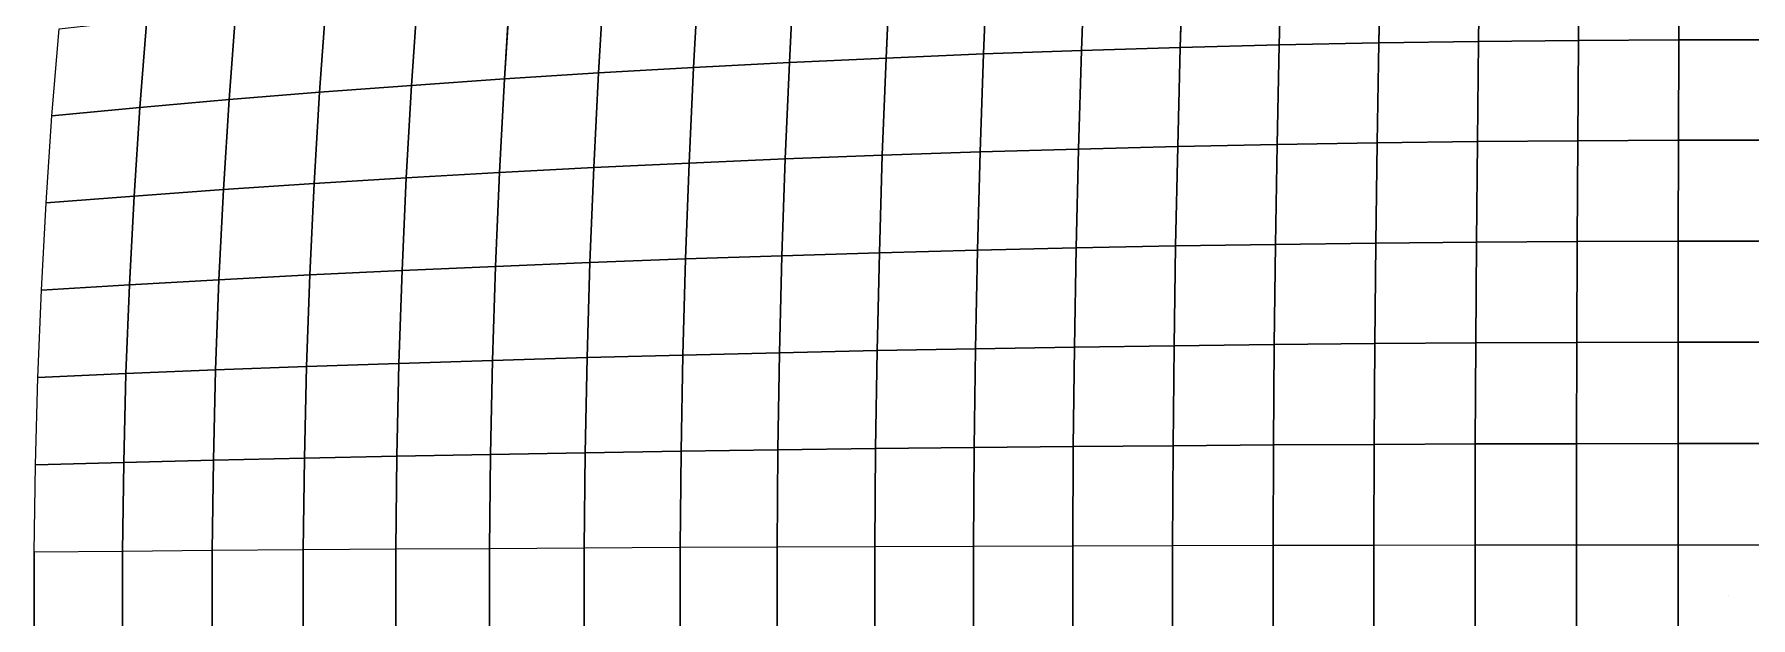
# Model space of a CAD drawing. Header units: millimetres. Extents: x -17.8 to 18.5, y -17.8 to 17.8.
# Drawn here: x -17.84 to 0.23, y -0.23 to 5.92 of the extents above; entities that cross this region are included whole.
import ezdxf

# ---------------------------------------------------------------- set-up
doc = ezdxf.new("R2010")
doc.units = ezdxf.units.MM
doc.linetypes.add('CENTER2', pattern=[28.575, 19.05, -3.175, 3.175, -3.175])
doc.layers.add('tendons upper level', color=50, linetype='Continuous', lineweight=50)
doc.layers.add('Осевые линии', color=80, linetype='Continuous', lineweight=15)
doc.layers.add('Test6 LowerTendons', color=90, linetype='Continuous')
doc.layers.add('Test6 TestBases', color=40, linetype='Continuous')
doc.layers.add('Test6 UpperTendons', color=203, linetype='Continuous', true_color=0xaa38c7)

msp = doc.modelspace()

# ---------------------------------------------------------------- linework, layer by layer
at = {"layer": 'tendons upper level', "linetype": 'CENTER2', "ltscale": 250, "extrusion": (1, 0, 0)}
msp.add_line((0, 0, 54.558334), (0, 0, -54.800534), dxfattribs=at)
at = {"layer": 'tendons upper level', "linetype": 'CENTER2', "ltscale": 250, "extrusion": (-2e-16, -1, 0)}
msp.add_line((0, 0, 54.558334), (0, 0, -54.800534), dxfattribs=at)
msp.add_line((0, 0, 54.558334), (0, 0, -54.800534), dxfattribs=at)
at = {"layer": 'Test6 LowerTendons'}
for p, q in [((-3.664885, 6.870889, 34.122677), (-3.685498, 5.824366, 34.314596)), ((-2.634755, 5.840309, 34.408523), (-2.619939, 6.889486, 34.215033)), ((-1.57283, 6.90189, 34.276635), (-1.581756, 5.850943, 34.471178)), ((-0.524421, 6.908094, 34.307446), (-0.527402, 5.856262, 34.502516)), ((-7.805703, 6.734861, 33.447127), (-7.84787, 5.707795, 33.627811)), ((-6.815168, 5.744821, 33.845948), (-6.778076, 6.778076, 33.661744)), ((-5.744821, 6.815168, 33.845948), (-5.776605, 5.776605, 34.033209)), ((-4.733082, 5.803127, 34.189461), (-4.706802, 6.846111, 33.999623)), ((-10.901844, 5.565559, 32.789816), (-10.846128, 6.568764, 32.62224)), ((-9.840596, 6.630173, 32.927211), (-9.892103, 5.618132, 33.099555)), ((-8.873814, 5.665556, 33.378954), (-8.826832, 6.68555, 33.202231)), ((-13.804657, 6.348773, 31.529705), (-13.870866, 5.377342, 31.680926)), ((-12.892112, 5.44512, 32.08024), (-12.829026, 6.428018, 31.923259)), ((-11.84256, 6.501365, 32.287517), (-11.902143, 5.507874, 32.449962)), ((-15.719954, 6.172803, 30.655789), (-15.791199, 5.226924, 30.794726)), ((-14.837521, 5.304592, 31.252314), (-14.768588, 6.263682, 31.10712)), ((-17.656139, 5.057073, 29.794038), (-17.581541, 5.973935, 29.668155)), ((-16.657892, 6.076198, 30.176023), (-16.731028, 5.144397, 30.30851)), ((-4.755013, 4.755013, 34.347886), (-4.733082, 5.803127, 34.189461)), ((-3.685498, 5.824366, 34.314596), (-3.702701, 4.77258, 34.474775)), ((-2.647123, 4.785766, 34.570027), (-2.634755, 5.840309, 34.408523)), ((-1.581756, 5.850943, 34.471178), (-1.589208, 4.794563, 34.63357)), ((-0.527402, 5.856262, 34.502516), (-0.529892, 4.798963, 34.665353)), ((-9.892103, 5.618132, 33.099555), (-9.935046, 4.602091, 33.243245)), ((-8.912993, 4.64128, 33.526329), (-8.873814, 5.665556, 33.378954)), ((-7.84787, 5.707795, 33.627811), (-7.883041, 4.676193, 33.778521)), ((-6.846111, 4.706802, 33.999623), (-6.815168, 5.744821, 33.845948)), ((-5.776605, 5.776605, 34.033209), (-5.803127, 4.733082, 34.189461)), ((-12.944665, 4.459191, 32.211008), (-12.892112, 5.44512, 32.08024)), ((-11.902143, 5.507874, 32.449962), (-11.951791, 4.51101, 32.585322)), ((-10.948282, 4.558656, 32.929493), (-10.901844, 5.565559, 32.789816)), ((-14.894903, 4.343204, 31.373177), (-14.837521, 5.304592, 31.252314)), ((-13.870866, 5.377342, 31.680926), (-13.925999, 4.403241, 31.806851)), ((-16.731028, 5.144397, 30.30851), (-16.791863, 4.211071, 30.418713)), ((-15.791199, 5.226924, 30.794726), (-15.850484, 4.279131, 30.910339)), ((-17.718166, 4.139084, 29.898704), (-17.656139, 5.057073, 29.794038)), ((-6.870889, 3.664885, 34.122677), (-6.846111, 4.706802, 33.999623)), ((-5.803127, 4.733082, 34.189461), (-5.824366, 3.685498, 34.314596)), ((-4.77258, 3.702701, 34.474775), (-4.755013, 4.755013, 34.347886)), ((-3.702701, 4.77258, 34.474775), (-3.716482, 3.716482, 34.603079)), ((-2.657029, 3.726828, 34.699403), (-2.647123, 4.785766, 34.570027)), ((-1.589208, 4.794563, 34.63357), (-1.595177, 3.73373, 34.763663)), ((-0.529892, 4.798963, 34.665353), (-0.531886, 3.737182, 34.795806)), ((-10.98544, 3.548736, 33.041251), (-10.948282, 4.558656, 32.929493)), ((-9.935046, 4.602091, 33.243245), (-9.969414, 3.582782, 33.35824)), ((-8.944355, 3.613506, 33.644297), (-8.912993, 4.64128, 33.526329)), ((-7.883041, 4.676193, 33.778521), (-7.911201, 3.640881, 33.899181)), ((-14.940767, 3.379956, 31.469782), (-14.894903, 4.343204, 31.373177)), ((-13.925999, 4.403241, 31.806851), (-13.970081, 3.426972, 31.90753)), ((-12.986691, 3.470798, 32.315587), (-12.944665, 4.459191, 32.211008)), ((-11.951791, 4.51101, 32.585322), (-11.991507, 3.511398, 32.693601)), ((-16.791863, 4.211071, 30.418713), (-16.840457, 3.276522, 30.506741)), ((-15.850484, 4.279131, 30.910339), (-15.897856, 3.329792, 31.002718)), ((-17.767695, 3.220194, 29.982283), (-17.718166, 4.139084, 29.898704)), ((-7.911201, 3.640881, 33.899181), (-7.932333, 2.602687, 33.98973)), ((-6.889486, 2.619939, 34.215033), (-6.870889, 3.664885, 34.122677)), ((-5.824366, 3.685498, 34.314596), (-5.840309, 2.634755, 34.408523)), ((-4.785766, 2.647123, 34.570027), (-4.77258, 3.702701, 34.474775)), ((-3.716482, 3.716482, 34.603079), (-3.726828, 2.657029, 34.699403)), ((-2.664466, 2.664466, 34.796535), (-2.657029, 3.726828, 34.699403)), ((-1.595177, 3.73373, 34.763663), (-1.59966, 2.669428, 34.861337)), ((-0.531886, 3.737182, 34.795806), (-0.533383, 2.671911, 34.893752)), ((-13.018203, 2.480498, 32.394001), (-12.986691, 3.470798, 32.315587)), ((-11.991507, 3.511398, 32.693601), (-12.02129, 2.509658, 32.774806)), ((-11.013311, 2.536478, 33.12508), (-10.98544, 3.548736, 33.041251)), ((-9.969414, 3.582782, 33.35824), (-9.995196, 2.560939, 33.44451)), ((-8.967888, 2.583015, 33.732813), (-8.944355, 3.613506, 33.644297)), ((-16.840457, 3.276522, 30.506741), (-16.876859, 2.341035, 30.572685)), ((-15.897856, 3.329792, 31.002718), (-15.93335, 2.379264, 31.071937)), ((-14.975141, 2.415272, 31.542184), (-14.940767, 3.379956, 31.469782)), ((-13.970081, 3.426972, 31.90753), (-14.003125, 2.449027, 31.983004)), ((-17.804788, 2.300619, 30.044876), (-17.767695, 3.220194, 29.982283)), ((-11.031893, 1.522554, 33.180971), (-11.013311, 2.536478, 33.12508)), ((-9.995196, 2.560939, 33.44451), (-10.012388, 1.537286, 33.502037)), ((-8.983581, 1.550584, 33.791842), (-8.967888, 2.583015, 33.732813)), ((-7.932333, 2.602687, 33.98973), (-7.946426, 1.562435, 34.050121)), ((-6.90189, 1.57283, 34.276635), (-6.889486, 2.619939, 34.215033)), ((-5.840309, 2.634755, 34.408523), (-5.850943, 1.581756, 34.471178)), ((-4.794563, 1.589208, 34.63357), (-4.785766, 2.647123, 34.570027)), ((-3.726828, 2.657029, 34.699403), (-3.73373, 1.595177, 34.763663)), ((-2.669428, 1.59966, 34.861337), (-2.664466, 2.664466, 34.796535)), ((-1.59966, 2.669428, 34.861337), (-1.602649, 1.602649, 34.926503)), ((-0.533383, 2.671911, 34.893752), (-0.534382, 1.604145, 34.959101)), ((-15.93335, 2.379264, 31.071937), (-15.956997, 1.427893, 31.118052)), ((-14.998046, 1.449569, 31.590428), (-14.975141, 2.415272, 31.542184)), ((-14.003125, 2.449027, 31.983004), (-14.025147, 1.469891, 32.033302)), ((-13.039207, 1.488841, 32.446265), (-13.018203, 2.480498, 32.394001)), ((-12.02129, 2.509658, 32.774806), (-12.041147, 1.5064, 32.82894)), ((-17.829491, 1.380563, 30.086562), (-17.804788, 2.300619, 30.044876)), ((-16.876859, 2.341035, 30.572685), (-16.901106, 1.404885, 30.61661)), ((-15.009495, 0.483257, 31.614543), (-14.998046, 1.449569, 31.590428)), ((-14.025147, 1.469891, 32.033302), (-14.036156, 0.490043, 32.058446)), ((-13.049708, 0.49637, 32.472396), (-13.039207, 1.488841, 32.446265)), ((-12.041147, 1.5064, 32.82894), (-12.051073, 0.502234, 32.856005)), ((-11.041185, 0.507629, 33.208918), (-11.031893, 1.522554, 33.180971)), ((-10.012388, 1.537286, 33.502037), (-10.020986, 0.512549, 33.530803)), ((-8.991429, 0.51699, 33.821362), (-8.983581, 1.550584, 33.791842)), ((-7.946426, 1.562435, 34.050121), (-7.953474, 0.520949, 34.080323)), ((-6.908094, 0.524421, 34.307446), (-6.90189, 1.57283, 34.276635)), ((-5.850943, 1.581756, 34.471178), (-5.856262, 0.527402, 34.502516)), ((-4.798963, 0.529892, 34.665353), (-4.794563, 1.589208, 34.63357)), ((-3.73373, 1.595177, 34.763663), (-3.737182, 0.531886, 34.795806)), ((-2.671911, 0.533383, 34.893752), (-2.669428, 1.59966, 34.861337)), ((-1.602649, 1.602649, 34.926503), (-1.604145, 0.534382, 34.959101)), ((-0.534382, 1.604145, 34.959101), (-0.534881, 0.534881, 34.99179)), ((-17.841834, 0.460219, 30.107392), (-17.829491, 1.380563, 30.086562)), ((-16.901106, 1.404885, 30.61661), (-16.913224, 0.468338, 30.638561)), ((-15.956997, 1.427893, 31.118052), (-15.968816, 0.47602, 31.1411)), ((-17.841834, -0.460219, 30.107392), (-17.841834, 0.460219, 30.107392)), ((-16.913224, 0.468338, 30.638561), (-16.913224, -0.468338, 30.638561)), ((-15.968816, 0.47602, 31.1411), (-15.968816, -0.47602, 31.1411)), ((-15.009495, -0.483257, 31.614543), (-15.009495, 0.483257, 31.614543)), ((-14.036156, 0.490043, 32.058446), (-14.036156, -0.490043, 32.058446)), ((-13.049708, -0.49637, 32.472396), (-13.049708, 0.49637, 32.472396)), ((-12.051073, 0.502234, 32.856005), (-12.051073, -0.502234, 32.856005)), ((-11.041185, -0.507629, 33.208918), (-11.041185, 0.507629, 33.208918)), ((-10.020986, 0.512549, 33.530803), (-10.020986, -0.512549, 33.530803)), ((-8.991429, -0.51699, 33.821362), (-8.991429, 0.51699, 33.821362)), ((-7.953474, 0.520949, 34.080323), (-7.953474, -0.520949, 34.080323)), ((-6.908094, -0.524421, 34.307446), (-6.908094, 0.524421, 34.307446)), ((-5.856262, 0.527402, 34.502516), (-5.856262, -0.527402, 34.502516)), ((-4.798963, -0.529892, 34.665353), (-4.798963, 0.529892, 34.665353)), ((-3.737182, 0.531886, 34.795806), (-3.737182, -0.531886, 34.795806)), ((-2.671911, -0.533383, 34.893752), (-2.671911, 0.533383, 34.893752)), ((-1.604145, 0.534382, 34.959101), (-1.604145, -0.534382, 34.959101)), ((-0.534881, 0.534881, 34.99179), (-0.534881, -0.534881, 34.99179))]:
    msp.add_line(p, q, dxfattribs=at)
at = {"layer": 'Test6 TestBases'}
for points in [[(-3.685498, 5.824366, 34.314596), (-4.733082, 5.803127, 34.189461), (-4.706802, 6.846111, 33.999623), (-3.664885, 6.870889, 34.122677)], [(-2.634755, 5.840309, 34.408523), (-3.685498, 5.824366, 34.314596), (-3.664885, 6.870889, 34.122677), (-2.619939, 6.889486, 34.215033)], [(-1.581756, 5.850943, 34.471178), (-2.634755, 5.840309, 34.408523), (-2.619939, 6.889486, 34.215033), (-1.57283, 6.90189, 34.276635)], [(-0.527402, 5.856262, 34.502516), (-1.581756, 5.850943, 34.471178), (-1.57283, 6.90189, 34.276635), (-0.524421, 6.908094, 34.307446)], [(0.527402, 5.856262, 34.502516), (-0.527402, 5.856262, 34.502516), (-0.524421, 6.908094, 34.307446), (0.524421, 6.908094, 34.307446)], [(-7.84787, 5.707795, 33.627811), (-8.873814, 5.665556, 33.378954), (-8.826832, 6.68555, 33.202231), (-7.805703, 6.734861, 33.447127)], [(-6.815168, 5.744821, 33.845948), (-7.84787, 5.707795, 33.627811), (-7.805703, 6.734861, 33.447127), (-6.778076, 6.778076, 33.661744)], [(-5.776605, 5.776605, 34.033209), (-6.815168, 5.744821, 33.845948), (-6.778076, 6.778076, 33.661744), (-5.744821, 6.815168, 33.845948)], [(-4.733082, 5.803127, 34.189461), (-5.776605, 5.776605, 34.033209), (-5.744821, 6.815168, 33.845948), (-4.706802, 6.846111, 33.999623)], [(-10.901844, 5.565559, 32.789816), (-11.902143, 5.507874, 32.449962), (-11.84256, 6.501365, 32.287517), (-10.846128, 6.568764, 32.62224)], [(-9.892103, 5.618132, 33.099555), (-10.901844, 5.565559, 32.789816), (-10.846128, 6.568764, 32.62224), (-9.840596, 6.630173, 32.927211)], [(-8.873814, 5.665556, 33.378954), (-9.892103, 5.618132, 33.099555), (-9.840596, 6.630173, 32.927211), (-8.826832, 6.68555, 33.202231)], [(-13.870866, 5.377342, 31.680926), (-14.837521, 5.304592, 31.252314), (-14.768588, 6.263682, 31.10712), (-13.804657, 6.348773, 31.529705)], [(-12.892112, 5.44512, 32.08024), (-13.870866, 5.377342, 31.680926), (-13.804657, 6.348773, 31.529705), (-12.829026, 6.428018, 31.923259)], [(-11.902143, 5.507874, 32.449962), (-12.892112, 5.44512, 32.08024), (-12.829026, 6.428018, 31.923259), (-11.84256, 6.501365, 32.287517)], [(-15.791199, 5.226924, 30.794726), (-16.731028, 5.144397, 30.30851), (-16.657892, 6.076198, 30.176023), (-15.719954, 6.172803, 30.655789)], [(-14.837521, 5.304592, 31.252314), (-15.791199, 5.226924, 30.794726), (-15.719954, 6.172803, 30.655789), (-14.768588, 6.263682, 31.10712)], [(-17.656139, 5.057073, 29.794038), (-17.581541, 5.973935, 29.668155), (-16.657892, 6.076198, 30.176023), (-16.731028, 5.144397, 30.30851)], [(-5.803127, 4.733082, 34.189461), (-5.776605, 5.776605, 34.033209), (-4.733082, 5.803127, 34.189461), (-4.755013, 4.755013, 34.347886)], [(-4.755013, 4.755013, 34.347886), (-4.733082, 5.803127, 34.189461), (-3.685498, 5.824366, 34.314596), (-3.702701, 4.77258, 34.474775)], [(-3.702701, 4.77258, 34.474775), (-3.685498, 5.824366, 34.314596), (-2.634755, 5.840309, 34.408523), (-2.647123, 4.785766, 34.570027)], [(-2.647123, 4.785766, 34.570027), (-2.634755, 5.840309, 34.408523), (-1.581756, 5.850943, 34.471178), (-1.589208, 4.794563, 34.63357)], [(-1.589208, 4.794563, 34.63357), (-1.581756, 5.850943, 34.471178), (-0.527402, 5.856262, 34.502516), (-0.529892, 4.798963, 34.665353)], [(0.529892, 4.798963, 34.665353), (-0.529892, 4.798963, 34.665353), (-0.527402, 5.856262, 34.502516), (0.527402, 5.856262, 34.502516)], [(-10.948282, 4.558656, 32.929493), (-10.901844, 5.565559, 32.789816), (-9.892103, 5.618132, 33.099555), (-9.935046, 4.602091, 33.243245)], [(-9.935046, 4.602091, 33.243245), (-9.892103, 5.618132, 33.099555), (-8.873814, 5.665556, 33.378954), (-8.912993, 4.64128, 33.526329)], [(-8.912993, 4.64128, 33.526329), (-8.873814, 5.665556, 33.378954), (-7.84787, 5.707795, 33.627811), (-7.883041, 4.676193, 33.778521)], [(-7.883041, 4.676193, 33.778521), (-7.84787, 5.707795, 33.627811), (-6.815168, 5.744821, 33.845948), (-6.846111, 4.706802, 33.999623)], [(-6.846111, 4.706802, 33.999623), (-6.815168, 5.744821, 33.845948), (-5.776605, 5.776605, 34.033209), (-5.803127, 4.733082, 34.189461)], [(-13.925999, 4.403241, 31.806851), (-13.870866, 5.377342, 31.680926), (-12.892112, 5.44512, 32.08024), (-12.944665, 4.459191, 32.211008)], [(-12.944665, 4.459191, 32.211008), (-12.892112, 5.44512, 32.08024), (-11.902143, 5.507874, 32.449962), (-11.951791, 4.51101, 32.585322)], [(-11.951791, 4.51101, 32.585322), (-11.902143, 5.507874, 32.449962), (-10.901844, 5.565559, 32.789816), (-10.948282, 4.558656, 32.929493)], [(-15.850484, 4.279131, 30.910339), (-15.791199, 5.226924, 30.794726), (-14.837521, 5.304592, 31.252314), (-14.894903, 4.343204, 31.373177)], [(-14.894903, 4.343204, 31.373177), (-14.837521, 5.304592, 31.252314), (-13.870866, 5.377342, 31.680926), (-13.925999, 4.403241, 31.806851)], [(-17.718166, 4.139084, 29.898704), (-17.656139, 5.057073, 29.794038), (-16.731028, 5.144397, 30.30851), (-16.791863, 4.211071, 30.418713)], [(-16.791863, 4.211071, 30.418713), (-16.731028, 5.144397, 30.30851), (-15.791199, 5.226924, 30.794726), (-15.850484, 4.279131, 30.910339)], [(-6.870889, 3.664885, 34.122677), (-7.911201, 3.640881, 33.899181), (-7.883041, 4.676193, 33.778521), (-6.846111, 4.706802, 33.999623)], [(-5.824366, 3.685498, 34.314596), (-6.870889, 3.664885, 34.122677), (-6.846111, 4.706802, 33.999623), (-5.803127, 4.733082, 34.189461)], [(-4.77258, 3.702701, 34.474775), (-5.824366, 3.685498, 34.314596), (-5.803127, 4.733082, 34.189461), (-4.755013, 4.755013, 34.347886)], [(-3.716482, 3.716482, 34.603079), (-4.77258, 3.702701, 34.474775), (-4.755013, 4.755013, 34.347886), (-3.702701, 4.77258, 34.474775)], [(-2.657029, 3.726828, 34.699403), (-3.716482, 3.716482, 34.603079), (-3.702701, 4.77258, 34.474775), (-2.647123, 4.785766, 34.570027)], [(-1.595177, 3.73373, 34.763663), (-2.657029, 3.726828, 34.699403), (-2.647123, 4.785766, 34.570027), (-1.589208, 4.794563, 34.63357)], [(-0.531886, 3.737182, 34.795806), (-1.595177, 3.73373, 34.763663), (-1.589208, 4.794563, 34.63357), (-0.529892, 4.798963, 34.665353)], [(0.531886, 3.737182, 34.795806), (-0.531886, 3.737182, 34.795806), (-0.529892, 4.798963, 34.665353), (0.529892, 4.798963, 34.665353)], [(-10.98544, 3.548736, 33.041251), (-11.991507, 3.511398, 32.693601), (-11.951791, 4.51101, 32.585322), (-10.948282, 4.558656, 32.929493)], [(-9.969414, 3.582782, 33.35824), (-10.98544, 3.548736, 33.041251), (-10.948282, 4.558656, 32.929493), (-9.935046, 4.602091, 33.243245)], [(-8.944355, 3.613506, 33.644297), (-9.969414, 3.582782, 33.35824), (-9.935046, 4.602091, 33.243245), (-8.912993, 4.64128, 33.526329)], [(-7.911201, 3.640881, 33.899181), (-8.944355, 3.613506, 33.644297), (-8.912993, 4.64128, 33.526329), (-7.883041, 4.676193, 33.778521)], [(-14.940767, 3.379956, 31.469782), (-15.897856, 3.329792, 31.002718), (-15.850484, 4.279131, 30.910339), (-14.894903, 4.343204, 31.373177)], [(-13.970081, 3.426972, 31.90753), (-14.940767, 3.379956, 31.469782), (-14.894903, 4.343204, 31.373177), (-13.925999, 4.403241, 31.806851)], [(-12.986691, 3.470798, 32.315587), (-13.970081, 3.426972, 31.90753), (-13.925999, 4.403241, 31.806851), (-12.944665, 4.459191, 32.211008)], [(-11.991507, 3.511398, 32.693601), (-12.986691, 3.470798, 32.315587), (-12.944665, 4.459191, 32.211008), (-11.951791, 4.51101, 32.585322)], [(-17.767695, 3.220194, 29.982283), (-17.718166, 4.139084, 29.898704), (-16.791863, 4.211071, 30.418713), (-16.840457, 3.276522, 30.506741)], [(-15.897856, 3.329792, 31.002718), (-16.840457, 3.276522, 30.506741), (-16.791863, 4.211071, 30.418713), (-15.850484, 4.279131, 30.910339)], [(-8.967888, 2.583015, 33.732813), (-8.944355, 3.613506, 33.644297), (-7.911201, 3.640881, 33.899181), (-7.932333, 2.602687, 33.98973)], [(-7.932333, 2.602687, 33.98973), (-7.911201, 3.640881, 33.899181), (-6.870889, 3.664885, 34.122677), (-6.889486, 2.619939, 34.215033)], [(-6.889486, 2.619939, 34.215033), (-6.870889, 3.664885, 34.122677), (-5.824366, 3.685498, 34.314596), (-5.840309, 2.634755, 34.408523)], [(-5.840309, 2.634755, 34.408523), (-5.824366, 3.685498, 34.314596), (-4.77258, 3.702701, 34.474775), (-4.785766, 2.647123, 34.570027)], [(-4.785766, 2.647123, 34.570027), (-4.77258, 3.702701, 34.474775), (-3.716482, 3.716482, 34.603079), (-3.726828, 2.657029, 34.699403)], [(-3.726828, 2.657029, 34.699403), (-3.716482, 3.716482, 34.603079), (-2.657029, 3.726828, 34.699403), (-2.664466, 2.664466, 34.796535)], [(-2.664466, 2.664466, 34.796535), (-2.657029, 3.726828, 34.699403), (-1.595177, 3.73373, 34.763663), (-1.59966, 2.669428, 34.861337)], [(-1.59966, 2.669428, 34.861337), (-1.595177, 3.73373, 34.763663), (-0.531886, 3.737182, 34.795806), (-0.533383, 2.671911, 34.893752)], [(-0.533383, 2.671911, 34.893752), (-0.531886, 3.737182, 34.795806), (0.531886, 3.737182, 34.795806), (0.533383, 2.671911, 34.893752)], [(-14.003125, 2.449027, 31.983004), (-13.970081, 3.426972, 31.90753), (-12.986691, 3.470798, 32.315587), (-13.018203, 2.480498, 32.394001)], [(-13.018203, 2.480498, 32.394001), (-12.986691, 3.470798, 32.315587), (-11.991507, 3.511398, 32.693601), (-12.02129, 2.509658, 32.774806)], [(-12.02129, 2.509658, 32.774806), (-11.991507, 3.511398, 32.693601), (-10.98544, 3.548736, 33.041251), (-11.013311, 2.536478, 33.12508)], [(-11.013311, 2.536478, 33.12508), (-10.98544, 3.548736, 33.041251), (-9.969414, 3.582782, 33.35824), (-9.995196, 2.560939, 33.44451)], [(-9.995196, 2.560939, 33.44451), (-9.969414, 3.582782, 33.35824), (-8.944355, 3.613506, 33.644297), (-8.967888, 2.583015, 33.732813)], [(-17.804788, 2.300619, 30.044876), (-17.767695, 3.220194, 29.982283), (-16.840457, 3.276522, 30.506741), (-16.876859, 2.341035, 30.572685)], [(-16.876859, 2.341035, 30.572685), (-16.840457, 3.276522, 30.506741), (-15.897856, 3.329792, 31.002718), (-15.93335, 2.379264, 31.071937)], [(-15.93335, 2.379264, 31.071937), (-15.897856, 3.329792, 31.002718), (-14.940767, 3.379956, 31.469782), (-14.975141, 2.415272, 31.542184)], [(-14.975141, 2.415272, 31.542184), (-14.940767, 3.379956, 31.469782), (-13.970081, 3.426972, 31.90753), (-14.003125, 2.449027, 31.983004)], [(-11.031893, 1.522554, 33.180971), (-12.041147, 1.5064, 32.82894), (-12.02129, 2.509658, 32.774806), (-11.013311, 2.536478, 33.12508)], [(-10.012388, 1.537286, 33.502037), (-11.031893, 1.522554, 33.180971), (-11.013311, 2.536478, 33.12508), (-9.995196, 2.560939, 33.44451)], [(-10.012388, 1.537286, 33.502037), (-9.995196, 2.560939, 33.44451), (-8.967888, 2.583015, 33.732813), (-8.983581, 1.550584, 33.791842)], [(-7.946426, 1.562435, 34.050121), (-8.983581, 1.550584, 33.791842), (-8.967888, 2.583015, 33.732813), (-7.932333, 2.602687, 33.98973)], [(-6.90189, 1.57283, 34.276635), (-7.946426, 1.562435, 34.050121), (-7.932333, 2.602687, 33.98973), (-6.889486, 2.619939, 34.215033)], [(-5.850943, 1.581756, 34.471178), (-6.90189, 1.57283, 34.276635), (-6.889486, 2.619939, 34.215033), (-5.840309, 2.634755, 34.408523)], [(-4.794563, 1.589208, 34.63357), (-5.850943, 1.581756, 34.471178), (-5.840309, 2.634755, 34.408523), (-4.785766, 2.647123, 34.570027)], [(-3.73373, 1.595177, 34.763663), (-4.794563, 1.589208, 34.63357), (-4.785766, 2.647123, 34.570027), (-3.726828, 2.657029, 34.699403)], [(-2.669428, 1.59966, 34.861337), (-3.73373, 1.595177, 34.763663), (-3.726828, 2.657029, 34.699403), (-2.664466, 2.664466, 34.796535)], [(-1.602649, 1.602649, 34.926503), (-2.669428, 1.59966, 34.861337), (-2.664466, 2.664466, 34.796535), (-1.59966, 2.669428, 34.861337)], [(-0.534382, 1.604145, 34.959101), (-1.602649, 1.602649, 34.926503), (-1.59966, 2.669428, 34.861337), (-0.533383, 2.671911, 34.893752)], [(0.534382, 1.604145, 34.959101), (-0.534382, 1.604145, 34.959101), (-0.533383, 2.671911, 34.893752), (0.533383, 2.671911, 34.893752)], [(-15.956997, 1.427893, 31.118052), (-16.901106, 1.404885, 30.61661), (-16.876859, 2.341035, 30.572685), (-15.93335, 2.379264, 31.071937)], [(-14.998046, 1.449569, 31.590428), (-15.956997, 1.427893, 31.118052), (-15.93335, 2.379264, 31.071937), (-14.975141, 2.415272, 31.542184)], [(-14.025147, 1.469891, 32.033302), (-14.998046, 1.449569, 31.590428), (-14.975141, 2.415272, 31.542184), (-14.003125, 2.449027, 31.983004)], [(-13.039207, 1.488841, 32.446265), (-14.025147, 1.469891, 32.033302), (-14.003125, 2.449027, 31.983004), (-13.018203, 2.480498, 32.394001)], [(-12.041147, 1.5064, 32.82894), (-13.039207, 1.488841, 32.446265), (-13.018203, 2.480498, 32.394001), (-12.02129, 2.509658, 32.774806)], [(-17.829491, 1.380563, 30.086562), (-17.804788, 2.300619, 30.044876), (-16.876859, 2.341035, 30.572685), (-16.901106, 1.404885, 30.61661)], [(-15.968816, 0.47602, 31.1411), (-15.956997, 1.427893, 31.118052), (-14.998046, 1.449569, 31.590428), (-15.009495, 0.483257, 31.614543)], [(-15.009495, 0.483257, 31.614543), (-14.998046, 1.449569, 31.590428), (-14.025147, 1.469891, 32.033302), (-14.036156, 0.490043, 32.058446)], [(-14.036156, 0.490043, 32.058446), (-14.025147, 1.469891, 32.033302), (-13.039207, 1.488841, 32.446265), (-13.049708, 0.49637, 32.472396)], [(-13.049708, 0.49637, 32.472396), (-13.039207, 1.488841, 32.446265), (-12.041147, 1.5064, 32.82894), (-12.051073, 0.502234, 32.856005)], [(-12.051073, 0.502234, 32.856005), (-12.041147, 1.5064, 32.82894), (-11.031893, 1.522554, 33.180971), (-11.041185, 0.507629, 33.208918)], [(-11.041185, 0.507629, 33.208918), (-11.031893, 1.522554, 33.180971), (-10.012388, 1.537286, 33.502037), (-10.020986, 0.512549, 33.530803)], [(-10.020986, 0.512549, 33.530803), (-10.012388, 1.537286, 33.502037), (-8.983581, 1.550584, 33.791842), (-8.991429, 0.51699, 33.821362)], [(-8.991429, 0.51699, 33.821362), (-8.983581, 1.550584, 33.791842), (-7.946426, 1.562435, 34.050121), (-7.953474, 0.520949, 34.080323)], [(-7.953474, 0.520949, 34.080323), (-7.946426, 1.562435, 34.050121), (-6.90189, 1.57283, 34.276635), (-6.908094, 0.524421, 34.307446)], [(-6.908094, 0.524421, 34.307446), (-6.90189, 1.57283, 34.276635), (-5.850943, 1.581756, 34.471178), (-5.856262, 0.527402, 34.502516)], [(-5.856262, 0.527402, 34.502516), (-5.850943, 1.581756, 34.471178), (-4.794563, 1.589208, 34.63357), (-4.798963, 0.529892, 34.665353)], [(-4.798963, 0.529892, 34.665353), (-4.794563, 1.589208, 34.63357), (-3.73373, 1.595177, 34.763663), (-3.737182, 0.531886, 34.795806)], [(-3.737182, 0.531886, 34.795806), (-3.73373, 1.595177, 34.763663), (-2.669428, 1.59966, 34.861337), (-2.671911, 0.533383, 34.893752)], [(-2.671911, 0.533383, 34.893752), (-2.669428, 1.59966, 34.861337), (-1.602649, 1.602649, 34.926503), (-1.604145, 0.534382, 34.959101)], [(-1.604145, 0.534382, 34.959101), (-1.602649, 1.602649, 34.926503), (-0.534382, 1.604145, 34.959101), (-0.534881, 0.534881, 34.99179)], [(-0.534881, 0.534881, 34.99179), (-0.534382, 1.604145, 34.959101), (0.534382, 1.604145, 34.959101), (0.534881, 0.534881, 34.99179)], [(-17.841834, 0.460219, 30.107392), (-17.829491, 1.380563, 30.086562), (-16.901106, 1.404885, 30.61661), (-16.913224, 0.468338, 30.638561)], [(-16.913224, 0.468338, 30.638561), (-16.901106, 1.404885, 30.61661), (-15.956997, 1.427893, 31.118052), (-15.968816, 0.47602, 31.1411)], [(-17.841834, 0.460219, 30.107392), (-17.841834, -0.460219, 30.107392), (-16.913224, -0.468338, 30.638561), (-16.913224, 0.468338, 30.638561)], [(-15.968816, 0.47602, 31.1411), (-16.913224, 0.468338, 30.638561), (-16.913224, -0.468338, 30.638561), (-15.968816, -0.47602, 31.1411)], [(-15.009495, 0.483257, 31.614543), (-15.968816, 0.47602, 31.1411), (-15.968816, -0.47602, 31.1411), (-15.009495, -0.483257, 31.614543)], [(-14.036156, 0.490043, 32.058446), (-15.009495, 0.483257, 31.614543), (-15.009495, -0.483257, 31.614543), (-14.036156, -0.490043, 32.058446)], [(-13.049708, 0.49637, 32.472396), (-14.036156, 0.490043, 32.058446), (-14.036156, -0.490043, 32.058446), (-13.049708, -0.49637, 32.472396)], [(-12.051073, 0.502234, 32.856005), (-13.049708, 0.49637, 32.472396), (-13.049708, -0.49637, 32.472396), (-12.051073, -0.502234, 32.856005)], [(-11.041185, 0.507629, 33.208918), (-12.051073, 0.502234, 32.856005), (-12.051073, -0.502234, 32.856005), (-11.041185, -0.507629, 33.208918)], [(-10.020986, 0.512549, 33.530803), (-11.041185, 0.507629, 33.208918), (-11.041185, -0.507629, 33.208918), (-10.020986, -0.512549, 33.530803)], [(-8.991429, 0.51699, 33.821362), (-10.020986, 0.512549, 33.530803), (-10.020986, -0.512549, 33.530803), (-8.991429, -0.51699, 33.821362)], [(-7.953474, 0.520949, 34.080323), (-8.991429, 0.51699, 33.821362), (-8.991429, -0.51699, 33.821362), (-7.953474, -0.520949, 34.080323)], [(-6.908094, 0.524421, 34.307446), (-7.953474, 0.520949, 34.080323), (-7.953474, -0.520949, 34.080323), (-6.908094, -0.524421, 34.307446)], [(-5.856262, 0.527402, 34.502516), (-6.908094, 0.524421, 34.307446), (-6.908094, -0.524421, 34.307446), (-5.856262, -0.527402, 34.502516)], [(-4.798963, 0.529892, 34.665353), (-5.856262, 0.527402, 34.502516), (-5.856262, -0.527402, 34.502516), (-4.798963, -0.529892, 34.665353)], [(-3.737182, 0.531886, 34.795806), (-4.798963, 0.529892, 34.665353), (-4.798963, -0.529892, 34.665353), (-3.737182, -0.531886, 34.795806)], [(-2.671911, 0.533383, 34.893752), (-3.737182, 0.531886, 34.795806), (-3.737182, -0.531886, 34.795806), (-2.671911, -0.533383, 34.893752)], [(-1.604145, 0.534382, 34.959101), (-2.671911, 0.533383, 34.893752), (-2.671911, -0.533383, 34.893752), (-1.604145, -0.534382, 34.959101)], [(-0.534881, 0.534881, 34.99179), (-1.604145, 0.534382, 34.959101), (-1.604145, -0.534382, 34.959101), (-0.534881, -0.534881, 34.99179)], [(0.534881, 0.534881, 34.99179), (-0.534881, 0.534881, 34.99179), (-0.534881, -0.534881, 34.99179), (0.534881, -0.534881, 34.99179)]]:
    msp.add_3dface(points, dxfattribs=at)
at = {"layer": 'Test6 UpperTendons'}
for p, q in [((-4.733082, 5.803127, 34.189461), (-5.776605, 5.776605, 34.033209)), ((-3.685498, 5.824366, 34.314596), (-4.733082, 5.803127, 34.189461)), ((-2.634755, 5.840309, 34.408523), (-3.685498, 5.824366, 34.314596)), ((-1.581756, 5.850943, 34.471178), (-2.634755, 5.840309, 34.408523)), ((-0.527402, 5.856262, 34.502516), (-1.581756, 5.850943, 34.471178)), ((0.527402, 5.856262, 34.502516), (-0.527402, 5.856262, 34.502516)), ((-9.892103, 5.618132, 33.099555), (-10.901844, 5.565559, 32.789816)), ((-8.873814, 5.665556, 33.378954), (-9.892103, 5.618132, 33.099555)), ((-7.84787, 5.707795, 33.627811), (-8.873814, 5.665556, 33.378954)), ((-6.815168, 5.744821, 33.845948), (-7.84787, 5.707795, 33.627811)), ((-5.776605, 5.776605, 34.033209), (-6.815168, 5.744821, 33.845948)), ((-12.892112, 5.44512, 32.08024), (-13.870866, 5.377342, 31.680926)), ((-11.902143, 5.507874, 32.449962), (-12.892112, 5.44512, 32.08024)), ((-10.901844, 5.565559, 32.789816), (-11.902143, 5.507874, 32.449962)), ((-14.837521, 5.304592, 31.252314), (-15.791199, 5.226924, 30.794726)), ((-13.870866, 5.377342, 31.680926), (-14.837521, 5.304592, 31.252314)), ((-16.731028, 5.144397, 30.30851), (-17.656139, 5.057073, 29.794038)), ((-15.791199, 5.226924, 30.794726), (-16.731028, 5.144397, 30.30851)), ((-7.883041, 4.676193, 33.778521), (-6.846111, 4.706802, 33.999623)), ((-6.846111, 4.706802, 33.999623), (-5.803127, 4.733082, 34.189461)), ((-5.803127, 4.733082, 34.189461), (-4.755013, 4.755013, 34.347886)), ((-4.755013, 4.755013, 34.347886), (-3.702701, 4.77258, 34.474775)), ((-3.702701, 4.77258, 34.474775), (-2.647123, 4.785766, 34.570027)), ((-2.647123, 4.785766, 34.570027), (-1.589208, 4.794563, 34.63357)), ((-1.589208, 4.794563, 34.63357), (-0.529892, 4.798963, 34.665353)), ((-0.529892, 4.798963, 34.665353), (0.529892, 4.798963, 34.665353)), ((-11.951791, 4.51101, 32.585322), (-10.948282, 4.558656, 32.929493)), ((-10.948282, 4.558656, 32.929493), (-9.935046, 4.602091, 33.243245)), ((-9.935046, 4.602091, 33.243245), (-8.912993, 4.64128, 33.526329)), ((-8.912993, 4.64128, 33.526329), (-7.883041, 4.676193, 33.778521)), ((-15.850484, 4.279131, 30.910339), (-14.894903, 4.343204, 31.373177)), ((-14.894903, 4.343204, 31.373177), (-13.925999, 4.403241, 31.806851)), ((-13.925999, 4.403241, 31.806851), (-12.944665, 4.459191, 32.211008)), ((-12.944665, 4.459191, 32.211008), (-11.951791, 4.51101, 32.585322)), ((-17.718166, 4.139084, 29.898704), (-16.791863, 4.211071, 30.418713)), ((-16.791863, 4.211071, 30.418713), (-15.850484, 4.279131, 30.910339)), ((-7.911201, 3.640881, 33.899181), (-8.944355, 3.613506, 33.644297)), ((-6.870889, 3.664885, 34.122677), (-7.911201, 3.640881, 33.899181)), ((-5.824366, 3.685498, 34.314596), (-6.870889, 3.664885, 34.122677)), ((-4.77258, 3.702701, 34.474775), (-5.824366, 3.685498, 34.314596)), ((-3.716482, 3.716482, 34.603079), (-4.77258, 3.702701, 34.474775)), ((-2.657029, 3.726828, 34.699403), (-3.716482, 3.716482, 34.603079)), ((-1.595177, 3.73373, 34.763663), (-2.657029, 3.726828, 34.699403)), ((-0.531886, 3.737182, 34.795806), (-1.595177, 3.73373, 34.763663)), ((0.531886, 3.737182, 34.795806), (-0.531886, 3.737182, 34.795806)), ((-12.986691, 3.470798, 32.315587), (-13.970081, 3.426972, 31.90753)), ((-11.991507, 3.511398, 32.693601), (-12.986691, 3.470798, 32.315587)), ((-10.98544, 3.548736, 33.041251), (-11.991507, 3.511398, 32.693601)), ((-9.969414, 3.582782, 33.35824), (-10.98544, 3.548736, 33.041251)), ((-8.944355, 3.613506, 33.644297), (-9.969414, 3.582782, 33.35824)), ((-16.840457, 3.276522, 30.506741), (-17.767695, 3.220194, 29.982283)), ((-15.897856, 3.329792, 31.002718), (-16.840457, 3.276522, 30.506741)), ((-14.940767, 3.379956, 31.469782), (-15.897856, 3.329792, 31.002718)), ((-13.970081, 3.426972, 31.90753), (-14.940767, 3.379956, 31.469782)), ((-12.02129, 2.509658, 32.774806), (-11.013311, 2.536478, 33.12508)), ((-11.013311, 2.536478, 33.12508), (-9.995196, 2.560939, 33.44451)), ((-9.995196, 2.560939, 33.44451), (-8.967888, 2.583015, 33.732813)), ((-8.967888, 2.583015, 33.732813), (-7.932333, 2.602687, 33.98973)), ((-7.932333, 2.602687, 33.98973), (-6.889486, 2.619939, 34.215033)), ((-6.889486, 2.619939, 34.215033), (-5.840309, 2.634755, 34.408523)), ((-5.840309, 2.634755, 34.408523), (-4.785766, 2.647123, 34.570027)), ((-4.785766, 2.647123, 34.570027), (-3.726828, 2.657029, 34.699403)), ((-3.726828, 2.657029, 34.699403), (-2.664466, 2.664466, 34.796535)), ((-2.664466, 2.664466, 34.796535), (-1.59966, 2.669428, 34.861337)), ((-1.59966, 2.669428, 34.861337), (-0.533383, 2.671911, 34.893752)), ((-0.533383, 2.671911, 34.893752), (0.533383, 2.671911, 34.893752)), ((-16.876859, 2.341035, 30.572685), (-15.93335, 2.379264, 31.071937)), ((-15.93335, 2.379264, 31.071937), (-14.975141, 2.415272, 31.542184)), ((-14.975141, 2.415272, 31.542184), (-14.003125, 2.449027, 31.983004)), ((-14.003125, 2.449027, 31.983004), (-13.018203, 2.480498, 32.394001)), ((-13.018203, 2.480498, 32.394001), (-12.02129, 2.509658, 32.774806)), ((-17.804788, 2.300619, 30.044876), (-16.876859, 2.341035, 30.572685)), ((-14.998046, 1.449569, 31.590428), (-15.956997, 1.427893, 31.118052)), ((-14.025147, 1.469891, 32.033302), (-14.998046, 1.449569, 31.590428)), ((-13.039207, 1.488841, 32.446265), (-14.025147, 1.469891, 32.033302)), ((-12.041147, 1.5064, 32.82894), (-13.039207, 1.488841, 32.446265)), ((-11.031893, 1.522554, 33.180971), (-12.041147, 1.5064, 32.82894)), ((-10.012388, 1.537286, 33.502037), (-11.031893, 1.522554, 33.180971)), ((-8.983581, 1.550584, 33.791842), (-10.012388, 1.537286, 33.502037)), ((-7.946426, 1.562435, 34.050121), (-8.983581, 1.550584, 33.791842)), ((-6.90189, 1.57283, 34.276635), (-7.946426, 1.562435, 34.050121)), ((-5.850943, 1.581756, 34.471178), (-6.90189, 1.57283, 34.276635)), ((-4.794563, 1.589208, 34.63357), (-5.850943, 1.581756, 34.471178)), ((-3.73373, 1.595177, 34.763663), (-4.794563, 1.589208, 34.63357)), ((-2.669428, 1.59966, 34.861337), (-3.73373, 1.595177, 34.763663)), ((-1.602649, 1.602649, 34.926503), (-2.669428, 1.59966, 34.861337)), ((-0.534382, 1.604145, 34.959101), (-1.602649, 1.602649, 34.926503)), ((0.534382, 1.604145, 34.959101), (-0.534382, 1.604145, 34.959101)), ((-16.901106, 1.404885, 30.61661), (-17.829491, 1.380563, 30.086562)), ((-15.956997, 1.427893, 31.118052), (-16.901106, 1.404885, 30.61661)), ((-16.913224, 0.468338, 30.638561), (-17.841834, 0.460219, 30.107392)), ((-15.968816, 0.47602, 31.1411), (-16.913224, 0.468338, 30.638561)), ((-15.009495, 0.483257, 31.614543), (-15.968816, 0.47602, 31.1411)), ((-14.036156, 0.490043, 32.058446), (-15.009495, 0.483257, 31.614543)), ((-13.049708, 0.49637, 32.472396), (-14.036156, 0.490043, 32.058446)), ((-12.051073, 0.502234, 32.856005), (-13.049708, 0.49637, 32.472396)), ((-11.041185, 0.507629, 33.208918), (-12.051073, 0.502234, 32.856005)), ((-10.020986, 0.512549, 33.530803), (-11.041185, 0.507629, 33.208918)), ((-8.991429, 0.51699, 33.821362), (-10.020986, 0.512549, 33.530803)), ((-7.953474, 0.520949, 34.080323), (-8.991429, 0.51699, 33.821362)), ((-6.908094, 0.524421, 34.307446), (-7.953474, 0.520949, 34.080323)), ((-5.856262, 0.527402, 34.502516), (-6.908094, 0.524421, 34.307446)), ((-4.798963, 0.529892, 34.665353), (-5.856262, 0.527402, 34.502516)), ((-3.737182, 0.531886, 34.795806), (-4.798963, 0.529892, 34.665353)), ((-2.671911, 0.533383, 34.893752), (-3.737182, 0.531886, 34.795806)), ((-1.604145, 0.534382, 34.959101), (-2.671911, 0.533383, 34.893752)), ((-0.534881, 0.534881, 34.99179), (-1.604145, 0.534382, 34.959101)), ((0.534881, 0.534881, 34.99179), (-0.534881, 0.534881, 34.99179))]:
    msp.add_line(p, q, dxfattribs=at)
at = {"layer": 'Осевые линии', "linetype": 'CENTER2', "ltscale": 250, "extrusion": (1, 0, 0)}
msp.add_line((0, 0, 54.558334), (0, 0, -54.800534), dxfattribs=at)

doc.saveas('drawing.dxf')
